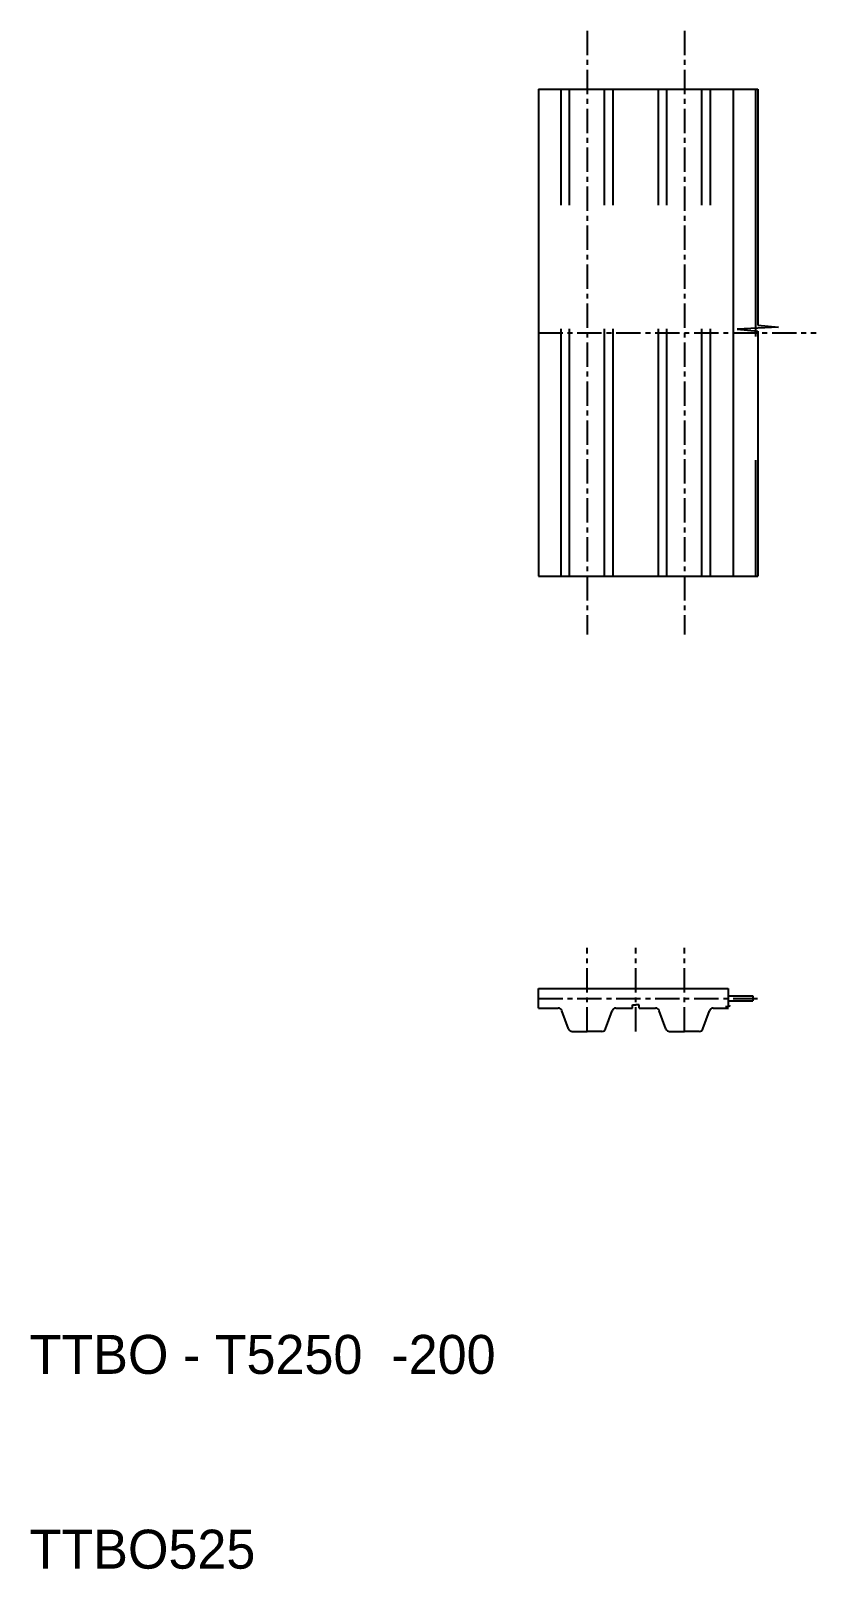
# Model space of a CAD drawing. Extents: x 65.7 to 106.1, y 65.4 to 144.4.
import ezdxf

# ---------------------------------------------------------------- set-up
doc = ezdxf.new("R2010")
doc.units = 0
doc.linetypes.add('CENTER', pattern=[2, 1.25, -0.25, 0.25, -0.25])
doc.linetypes.add('DASHED', pattern=[19.05, 12.7, -6.35])
doc.layers.get('0').update_dxf_attribs({"linetype": 'CONTINUOUS'})
doc.layers.add('CENTER', color=1, linetype='CENTER')

msp = doc.modelspace()

# ---------------------------------------------------------------- linework, layer by layer
for p, q in [((91.784, 141.374), (91.784, 116.374)), ((91.784, 141.374), (97.522, 141.374)), ((97.522, 141.374), (100.696, 141.374)), ((100.696, 141.374), (101.784, 141.374)), ((101.784, 141.374), (101.784, 116.374)), ((101.784, 141.374), (103.054, 141.374)), ((91.784, 116.374), (101.784, 116.374)), ((101.784, 116.374), (103.054, 116.374)), ((91.784, 95.2), (101.533, 95.2)), ((91.784, 94.2), (91.784, 95.2)), ((101.533, 94.835), (102.803, 94.835)), ((102.803, 94.835), (102.803, 94.566)), ((91.784, 94.2), (92.807, 94.2)), ((93.336, 93.132), (92.995, 94.069)), ((95.232, 93.132), (95.573, 94.069)), ((95.761, 94.2), (96.613, 94.2)), ((96.613, 94.2), (96.613, 94.365)), ((96.613, 94.365), (96.784, 94.365)), ((96.955, 94.365), (96.784, 94.365)), ((96.955, 94.2), (96.955, 94.365)), ((96.955, 94.2), (97.807, 94.2)), ((98.336, 93.132), (97.995, 94.069)), ((100.232, 93.132), (100.573, 94.069)), ((100.761, 94.2), (101.553, 94.2)), ((101.533, 94.566), (102.803, 94.566)), ((93.524, 93), (94.284, 93)), ((95.044, 93), (94.284, 93)), ((98.524, 93), (99.284, 93)), ((100.044, 93), (99.284, 93))]:
    msp.add_line(p, q)
at = {"color": 3, "linetype": 'DASHED'}
for p, q in [((92.947, 116.374), (92.947, 141.374)), ((93.384, 116.374), (93.384, 141.374)), ((95.184, 116.374), (95.184, 141.374)), ((95.62, 116.374), (95.62, 141.374)), ((97.947, 116.374), (97.947, 141.374)), ((98.384, 116.374), (98.384, 141.374)), ((100.184, 116.374), (100.184, 141.374)), ((100.62, 116.374), (100.62, 141.374)), ((102.933, 141.374), (102.933, 116.374))]:
    msp.add_line(p, q, dxfattribs=at)
at = {"color": 3}
for p, q in [((103.054, 141.374), (103.054, 129.254)), ((104.112, 129.154), (101.995, 129.054)), ((101.995, 129.054), (103.054, 128.954)), ((103.054, 129.254), (104.112, 129.154)), ((103.054, 128.954), (103.054, 116.374)), ((101.533, 95.2), (101.533, 94.342)), ((101.641, 94.295), (101.391, 94.269)), ((101.391, 94.269), (101.553, 94.2)), ((101.533, 94.342), (101.641, 94.295))]:
    msp.add_line(p, q, dxfattribs=at)
for centre, start, end in [((92.807, 94), 20, 90), ((95.761, 94), 90, 160), ((97.807, 94), 20, 90), ((100.761, 94), 90, 160), ((93.524, 93.2), 200, 270), ((95.044, 93.2), 270, 340), ((98.524, 93.2), 200, 270), ((100.044, 93.2), 270, 340)]:
    msp.add_arc(centre, 0.2, start, end)
at = {"layer": 'CENTER', "color": 1, "linetype": 'CENTER'}
for p, q in [((94.284, 144.374), (94.284, 113.374)), ((99.284, 144.374), (99.284, 113.374)), ((91.784, 128.874), (106.054, 128.874)), ((94.284, 93), (94.284, 97.3)), ((96.784, 93), (96.784, 97.3)), ((99.284, 93), (99.284, 97.3)), ((91.784, 94.7), (103.277, 94.7))]:
    msp.add_line(p, q, dxfattribs=at)

# ---------------------------------------------------------------- texts
for s, p in [('TTBO - T5250  -200', (65.657, 75.423)), ('TTBO525', (65.657, 65.423))]:
    msp.add_text(s, height=2).set_placement(p)

doc.saveas('drawing.dxf')
